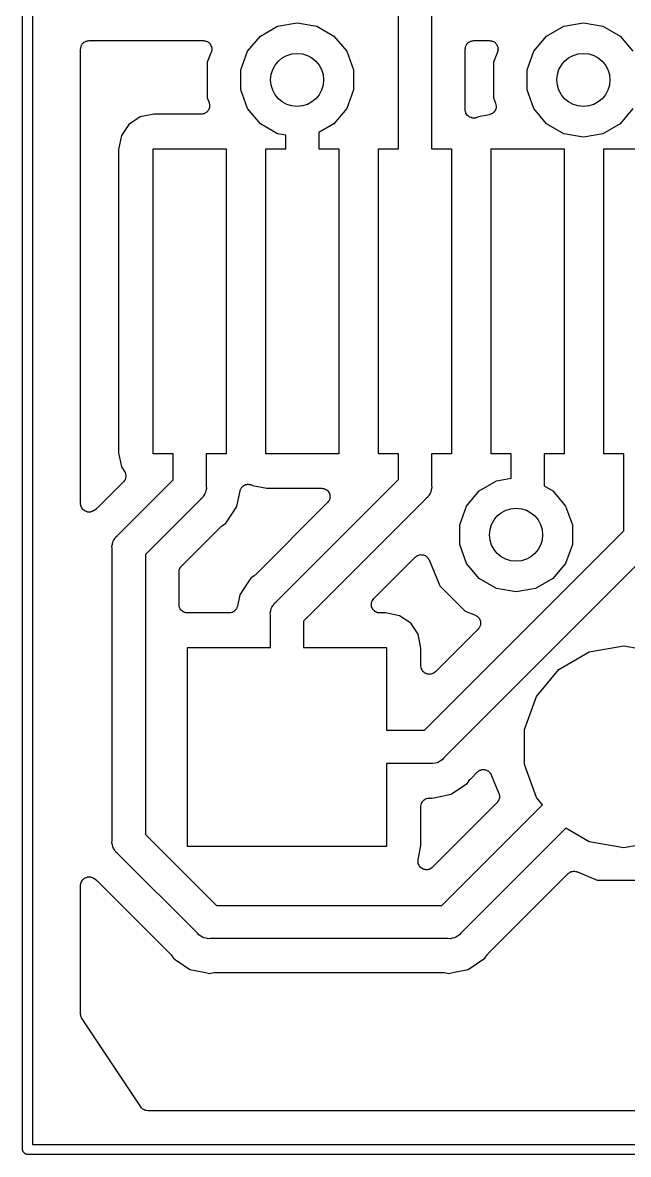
# Model space of a CAD drawing. Extents: x 92.1 to 192.1, y -135.1 to -45.9.
# Drawn here: x 92.12 to 101.26, y -135.07 to -118.01 of the extents above; entities that cross this region are included whole.
import ezdxf

# ---------------------------------------------------------------- set-up
doc = ezdxf.new("R2010")
doc.units = 0
doc.header["$MEASUREMENT"] = 0
doc.layers.add('BLACK', color=7, linetype='CONTINUOUS')

msp = doc.modelspace()

# ---------------------------------------------------------------- linework, layer by layer
at = {"layer": 'BLACK', "linetype": 'CONTINUOUS'}
for p, q in [((92.125, -135.007), (92.125, -45.9934)), ((92.275, -46.075), (92.275, -134.925)), ((97.794, -119.909), (97.794, -117.759)), ((98.294, -117.759), (98.294, -119.909)), ((95.7112, -118.211), (95.9708, -118.061)), ((95.9708, -118.061), (96.266, -118.009)), ((96.266, -118.009), (96.5612, -118.061)), ((96.5612, -118.061), (96.8208, -118.211)), ((100.029, -118.211), (100.289, -118.061)), ((100.289, -118.061), (100.584, -118.009)), ((100.584, -118.009), (100.879, -118.061)), ((100.879, -118.061), (101.139, -118.211)), ((95.5185, -118.44), (95.7112, -118.211)), ((96.8208, -118.211), (97.0135, -118.44)), ((99.8365, -118.44), (100.029, -118.211)), ((101.139, -118.211), (101.331, -118.44)), ((93, -118.406), (93.0019, -118.395)), ((93, -125.262), (93, -118.406)), ((93.0019, -118.384), (93.0057, -118.374)), ((93.0019, -118.395), (93.0019, -118.384)), ((93.0057, -118.374), (93.0077, -118.363)), ((93.0077, -118.363), (93.0132, -118.353)), ((93.0132, -118.353), (93.017, -118.343)), ((93.017, -118.343), (93.0242, -118.334)), ((93.0242, -118.334), (93.0297, -118.324)), ((93.0297, -118.324), (93.0382, -118.317)), ((93.0382, -118.317), (93.0454, -118.309)), ((93.0454, -118.309), (93.055, -118.303)), ((93.055, -118.303), (93.0635, -118.296)), ((93.0635, -118.296), (93.0739, -118.292)), ((93.0739, -118.292), (93.0836, -118.287)), ((93.0836, -118.287), (93.0945, -118.285)), ((93.0945, -118.285), (93.1049, -118.281)), ((93.1049, -118.281), (93.1161, -118.281)), ((93.1161, -118.281), (93.127, -118.279)), ((93.127, -118.279), (94.8517, -118.279)), ((94.8517, -118.279), (94.8653, -118.281)), ((94.8653, -118.281), (94.8791, -118.282)), ((94.8791, -118.282), (94.8869, -118.285)), ((94.8869, -118.285), (94.8951, -118.287)), ((94.8951, -118.287), (94.9071, -118.294)), ((94.9071, -118.294), (94.9199, -118.299)), ((94.9199, -118.299), (94.9261, -118.305)), ((94.9261, -118.305), (94.9333, -118.309)), ((94.9333, -118.309), (94.9422, -118.319)), ((94.9422, -118.319), (94.9524, -118.329)), ((94.9524, -118.329), (94.9563, -118.336)), ((94.9563, -118.336), (94.9616, -118.343)), ((94.9616, -118.343), (94.9664, -118.356)), ((94.9664, -118.356), (94.9728, -118.368)), ((94.972, -118.441), (94.969, -118.455)), ((94.9767, -118.428), (94.972, -118.441)), ((94.9728, -118.368), (94.9739, -118.376)), ((94.9739, -118.376), (94.9767, -118.384)), ((94.9767, -118.384), (94.9767, -118.398)), ((94.9767, -118.398), (94.9785, -118.412)), ((94.9785, -118.412), (94.9767, -118.42)), ((94.9767, -118.42), (94.9767, -118.428)), ((95.416, -118.722), (95.5185, -118.44)), ((97.0135, -118.44), (97.116, -118.722)), ((98.802, -118.406), (98.8039, -118.395)), ((98.802, -119.322), (98.802, -118.406)), ((98.8039, -118.384), (98.8077, -118.374)), ((98.8039, -118.395), (98.8039, -118.384)), ((98.8077, -118.374), (98.8097, -118.363)), ((98.8097, -118.363), (98.8152, -118.353)), ((98.8152, -118.353), (98.819, -118.343)), ((98.819, -118.343), (98.8262, -118.334)), ((98.8262, -118.334), (98.8317, -118.324)), ((98.8317, -118.324), (98.8402, -118.317)), ((98.8402, -118.317), (98.8474, -118.309)), ((98.8474, -118.309), (98.857, -118.303)), ((98.857, -118.303), (98.8655, -118.296)), ((98.8655, -118.296), (98.8759, -118.292)), ((98.8759, -118.292), (98.8856, -118.287)), ((98.8856, -118.287), (98.8965, -118.285)), ((98.8965, -118.285), (98.9069, -118.281)), ((98.9069, -118.281), (98.9181, -118.281)), ((98.9181, -118.281), (98.929, -118.279)), ((98.929, -118.279), (99.1697, -118.279)), ((99.1697, -118.279), (99.1833, -118.281)), ((99.1833, -118.281), (99.1971, -118.282)), ((99.1971, -118.282), (99.2049, -118.285)), ((99.2049, -118.285), (99.2131, -118.287)), ((99.2131, -118.287), (99.2251, -118.294)), ((99.2251, -118.294), (99.2379, -118.299)), ((99.2379, -118.299), (99.2441, -118.305)), ((99.2441, -118.305), (99.2513, -118.309)), ((99.2513, -118.309), (99.2602, -118.319)), ((99.2602, -118.319), (99.2704, -118.329)), ((99.2704, -118.329), (99.2743, -118.336)), ((99.2743, -118.336), (99.2796, -118.343)), ((99.2796, -118.343), (99.2844, -118.356)), ((99.2844, -118.356), (99.2908, -118.368)), ((99.29, -118.441), (99.287, -118.455)), ((99.2947, -118.428), (99.29, -118.441)), ((99.2908, -118.368), (99.2919, -118.376)), ((99.2919, -118.376), (99.2947, -118.384)), ((99.2947, -118.384), (99.2947, -118.398)), ((99.2947, -118.398), (99.2965, -118.412)), ((99.2965, -118.412), (99.2947, -118.42)), ((99.2947, -118.42), (99.2947, -118.428)), ((99.734, -118.722), (99.8365, -118.44)), ((94.969, -118.455), (94.908, -118.602)), ((94.908, -118.602), (94.908, -119.142)), ((99.287, -118.455), (99.226, -118.602)), ((99.226, -118.602), (99.226, -119.142)), ((95.416, -119.022), (95.416, -118.722)), ((97.116, -118.722), (97.116, -119.022)), ((99.734, -119.022), (99.734, -118.722)), ((95.5185, -119.304), (95.416, -119.022)), ((97.116, -119.022), (97.0135, -119.304)), ((99.8365, -119.304), (99.734, -119.022)), ((94.908, -119.142), (94.9372, -119.213)), ((94.9372, -119.213), (94.9402, -119.226)), ((94.9402, -119.226), (94.9449, -119.239)), ((94.9421, -119.291), (94.941, -119.299)), ((94.9449, -119.283), (94.9421, -119.291)), ((94.9449, -119.239), (94.9449, -119.247)), ((94.9449, -119.247), (94.9467, -119.256)), ((94.9467, -119.256), (94.9449, -119.269)), ((94.9449, -119.269), (94.9449, -119.283)), ((99.226, -119.142), (99.2595, -119.223)), ((99.2595, -119.223), (99.2598, -119.224)), ((99.2598, -119.224), (99.2605, -119.225)), ((99.2605, -119.225), (99.2645, -119.246)), ((99.2659, -119.289), (99.2632, -119.31)), ((99.2645, -119.246), (99.269, -119.266)), ((99.2691, -119.269), (99.2659, -119.289)), ((99.269, -119.266), (99.2688, -119.267)), ((99.2688, -119.267), (99.2691, -119.269)), ((93.8958, -119.43), (93.7278, -119.542)), ((94.1065, -119.388), (93.8958, -119.43)), ((94.8198, -119.388), (94.1065, -119.388)), ((94.8335, -119.386), (94.8198, -119.388)), ((94.8473, -119.385), (94.8335, -119.386)), ((94.855, -119.382), (94.8473, -119.385)), ((94.8633, -119.381), (94.855, -119.382)), ((94.8753, -119.374), (94.8633, -119.381)), ((94.8881, -119.368), (94.8753, -119.374)), ((94.8942, -119.363), (94.8881, -119.368)), ((94.9015, -119.358), (94.8942, -119.363)), ((94.9104, -119.348), (94.9015, -119.358)), ((94.9206, -119.338), (94.9104, -119.348)), ((94.9245, -119.331), (94.9206, -119.338)), ((94.9298, -119.325), (94.9245, -119.331)), ((94.9346, -119.312), (94.9298, -119.325)), ((94.941, -119.299), (94.9346, -119.312)), ((95.7112, -119.533), (95.5185, -119.304)), ((97.0135, -119.304), (96.8208, -119.533)), ((98.8027, -119.326), (98.802, -119.322)), ((98.8023, -119.33), (98.8027, -119.326)), ((98.8065, -119.348), (98.8023, -119.33)), ((98.8097, -119.365), (98.8065, -119.348)), ((98.8118, -119.369), (98.8097, -119.365)), ((98.8128, -119.373), (98.8118, -119.369)), ((98.8227, -119.388), (98.8128, -119.373)), ((98.8317, -119.404), (98.8227, -119.388)), ((98.8349, -119.406), (98.8317, -119.404)), ((98.8373, -119.41), (98.8349, -119.406)), ((98.8517, -119.42), (98.8373, -119.41)), ((98.8655, -119.432), (98.8517, -119.42)), ((98.8694, -119.433), (98.8655, -119.432)), ((98.8728, -119.436), (98.8694, -119.433)), ((98.8901, -119.441), (98.8728, -119.436)), ((98.9069, -119.447), (98.8901, -119.441)), ((98.9111, -119.447), (98.9069, -119.447)), ((98.9152, -119.448), (98.9111, -119.447)), ((98.9331, -119.447), (98.9152, -119.448)), ((98.9511, -119.447), (98.9331, -119.447)), ((98.955, -119.446), (98.9511, -119.447)), ((98.9592, -119.445), (98.955, -119.446)), ((98.9756, -119.438), (98.9592, -119.445)), ((98.9925, -119.432), (98.9756, -119.438)), ((98.9944, -119.43), (98.9925, -119.432)), ((99.1669, -119.396), (98.9944, -119.43)), ((99.1682, -119.396), (99.1669, -119.396)), ((99.1696, -119.395), (99.1682, -119.396)), ((99.1887, -119.388), (99.1696, -119.395)), ((99.208, -119.38), (99.1887, -119.388)), ((99.2091, -119.379), (99.208, -119.38)), ((99.2104, -119.379), (99.2091, -119.379)), ((99.2256, -119.365), (99.2104, -119.379)), ((99.2412, -119.351), (99.2256, -119.365)), ((99.2418, -119.35), (99.2412, -119.351)), ((99.2429, -119.349), (99.2418, -119.35)), ((99.2524, -119.33), (99.2429, -119.349)), ((99.2624, -119.312), (99.2524, -119.33)), ((99.2626, -119.311), (99.2624, -119.312)), ((99.2632, -119.31), (99.2626, -119.311)), ((100.029, -119.533), (99.8365, -119.304)), ((101.331, -119.304), (101.139, -119.533)), ((93.7278, -119.542), (93.6155, -119.71)), ((95.9708, -119.683), (95.7112, -119.533)), ((96.8208, -119.533), (96.594, -119.664)), ((100.289, -119.683), (100.029, -119.533)), ((101.139, -119.533), (100.879, -119.683)), ((93.6155, -119.71), (93.5736, -119.921)), ((96.094, -119.705), (95.9708, -119.683)), ((96.094, -119.909), (96.094, -119.705)), ((96.594, -119.664), (96.594, -119.909)), ((100.584, -119.735), (100.289, -119.683)), ((100.879, -119.683), (100.584, -119.735)), ((93.5736, -119.921), (93.5736, -124.496)), ((94.094, -124.509), (94.094, -119.909)), ((94.094, -119.909), (95.194, -119.909)), ((95.194, -119.909), (95.194, -124.509)), ((95.794, -124.509), (95.794, -119.909)), ((95.794, -119.909), (96.094, -119.909)), ((96.594, -119.909), (96.894, -119.909)), ((96.894, -119.909), (96.894, -124.509)), ((97.494, -124.509), (97.494, -119.909)), ((97.494, -119.909), (97.794, -119.909)), ((98.294, -119.909), (98.594, -119.909)), ((98.594, -119.909), (98.594, -124.509)), ((99.194, -124.509), (99.194, -119.909)), ((99.194, -119.909), (100.294, -119.909)), ((100.294, -119.909), (100.294, -124.509)), ((100.894, -124.509), (100.894, -119.909)), ((100.894, -119.909), (101.994, -119.909)), ((93.5736, -124.496), (93.6155, -124.707)), ((94.394, -124.509), (94.094, -124.509)), ((94.394, -124.905), (94.394, -124.509)), ((95.194, -124.509), (94.894, -124.509)), ((94.894, -124.509), (94.894, -124.998)), ((96.894, -124.509), (95.794, -124.509)), ((97.794, -124.509), (97.494, -124.509)), ((97.794, -124.897), (97.794, -124.509)), ((98.594, -124.509), (98.294, -124.509)), ((98.294, -124.509), (98.294, -124.989)), ((99.494, -124.509), (99.194, -124.509)), ((99.494, -124.88), (99.494, -124.509)), ((100.294, -124.509), (99.994, -124.509)), ((99.994, -124.509), (99.994, -124.994)), ((101.194, -124.509), (100.894, -124.509)), ((101.194, -125.674), (101.194, -124.509)), ((93.6155, -124.707), (93.661, -124.775)), ((93.5569, -125.742), (94.394, -124.905)), ((93.6571, -124.918), (93.6453, -124.935)), ((93.6694, -124.902), (93.6571, -124.918)), ((93.661, -124.775), (93.6694, -124.794)), ((93.6694, -124.794), (93.6781, -124.813)), ((93.6697, -124.9), (93.6694, -124.902)), ((93.6706, -124.899), (93.6697, -124.9)), ((93.6759, -124.879), (93.6706, -124.899)), ((93.6817, -124.859), (93.6759, -124.879)), ((93.6781, -124.813), (93.6782, -124.814)), ((93.6782, -124.814), (93.6788, -124.815)), ((93.6788, -124.815), (93.6802, -124.836)), ((93.6802, -124.836), (93.682, -124.857)), ((93.682, -124.857), (93.6816, -124.858)), ((93.6816, -124.858), (93.6817, -124.859)), ((95.9445, -126.746), (97.794, -124.897)), ((99.0132, -125.069), (99.2728, -124.919)), ((99.2728, -124.919), (99.494, -124.88)), ((93.6453, -124.935), (93.2516, -125.329)), ((94.8825, -125.095), (94.877, -125.105)), ((94.8883, -125.063), (94.8825, -125.095)), ((94.8969, -125.031), (94.8883, -125.063)), ((94.894, -124.998), (94.8969, -125.031)), ((95.358, -125.304), (95.4044, -125.071)), ((95.4044, -125.071), (95.4044, -125.071)), ((95.4044, -125.071), (95.4045, -125.071)), ((95.4045, -125.071), (95.408, -125.062)), ((95.408, -125.062), (95.4097, -125.052)), ((95.4097, -125.052), (95.4117, -125.049)), ((95.4117, -125.049), (95.4128, -125.044)), ((95.4128, -125.044), (95.4175, -125.037)), ((95.4175, -125.037), (95.4205, -125.029)), ((95.4205, -125.029), (95.4274, -125.022)), ((95.4274, -125.022), (95.4317, -125.014)), ((95.4317, -125.014), (95.4344, -125.012)), ((95.4344, -125.012), (95.4373, -125.007)), ((95.4373, -125.007), (95.4441, -125.003)), ((95.4441, -125.003), (95.4496, -124.996)), ((95.4496, -124.996), (95.4594, -124.991)), ((95.4594, -124.991), (95.4655, -124.986)), ((95.4655, -124.986), (95.4684, -124.985)), ((95.4684, -124.985), (95.4729, -124.981)), ((95.4729, -124.981), (95.4809, -124.979)), ((95.4809, -124.979), (95.4882, -124.975)), ((95.4882, -124.975), (95.4999, -124.973)), ((95.4999, -124.973), (95.5069, -124.971)), ((95.5069, -124.971), (95.5097, -124.971)), ((95.5097, -124.971), (95.5153, -124.969)), ((95.5153, -124.969), (95.5236, -124.97)), ((95.5236, -124.97), (95.5318, -124.968)), ((95.5318, -124.968), (95.5437, -124.971)), ((95.5437, -124.971), (95.5511, -124.971)), ((95.5511, -124.971), (95.5534, -124.972)), ((95.5534, -124.972), (95.5593, -124.972)), ((95.5593, -124.972), (95.5669, -124.975)), ((95.5669, -124.975), (95.5751, -124.977)), ((95.5751, -124.977), (95.5855, -124.983)), ((95.5855, -124.983), (95.5925, -124.986)), ((95.5925, -124.986), (95.5936, -124.987)), ((95.5936, -124.987), (95.8065, -125.029)), ((95.8065, -125.029), (96.6365, -125.029)), ((96.6365, -125.029), (96.6529, -125.032)), ((96.6529, -125.032), (96.6694, -125.033)), ((96.6694, -125.033), (96.6744, -125.036)), ((96.6744, -125.036), (96.6799, -125.037)), ((96.6799, -125.037), (96.6943, -125.045)), ((96.6943, -125.045), (96.7094, -125.052)), ((96.7094, -125.052), (96.7133, -125.056)), ((96.7133, -125.056), (96.7181, -125.059)), ((96.7181, -125.059), (96.7288, -125.071)), ((96.7288, -125.071), (96.7405, -125.083)), ((96.7405, -125.083), (96.7429, -125.088)), ((96.7429, -125.088), (96.7465, -125.093)), ((96.7465, -125.093), (96.7522, -125.108)), ((98.277, -125.097), (98.2741, -125.107)), ((98.2825, -125.087), (98.277, -125.097)), ((98.2883, -125.054), (98.2825, -125.087)), ((98.2969, -125.022), (98.2883, -125.054)), ((98.294, -124.989), (98.2969, -125.022)), ((98.8205, -125.298), (99.0132, -125.069)), ((99.994, -124.994), (100.123, -125.069)), ((100.123, -125.069), (100.315, -125.298)), ((93.0007, -125.267), (93, -125.262)), ((93.0003, -125.271), (93.0007, -125.267)), ((93.0045, -125.288), (93.0003, -125.271)), ((94.8131, -125.193), (93.976, -126.03)), ((94.8385, -125.172), (94.8131, -125.193)), ((94.855, -125.143), (94.8385, -125.172)), ((94.8741, -125.116), (94.855, -125.143)), ((94.877, -125.105), (94.8741, -125.116)), ((96.7263, -125.246), (95.6392, -126.333)), ((98.2131, -125.185), (96.3636, -127.034)), ((96.7358, -125.232), (96.7263, -125.246)), ((96.7465, -125.22), (96.7358, -125.232)), ((96.7484, -125.214), (96.7465, -125.22)), ((96.7516, -125.21), (96.7484, -125.214)), ((96.7559, -125.194), (96.7516, -125.21)), ((96.7522, -125.108), (96.7592, -125.123)), ((96.7616, -125.178), (96.7559, -125.194)), ((96.7592, -125.123), (96.7597, -125.129)), ((96.7597, -125.129), (96.7616, -125.134)), ((96.7616, -125.134), (96.7616, -125.151)), ((96.7616, -125.151), (96.763, -125.167)), ((96.763, -125.167), (96.7616, -125.173)), ((96.7616, -125.173), (96.7616, -125.178)), ((98.2385, -125.163), (98.2131, -125.185)), ((98.255, -125.135), (98.2385, -125.163)), ((98.2741, -125.107), (98.255, -125.135)), ((93.0077, -125.306), (93.0045, -125.288)), ((93.0098, -125.31), (93.0077, -125.306)), ((93.0108, -125.314), (93.0098, -125.31)), ((93.0207, -125.329), (93.0108, -125.314)), ((93.0297, -125.344), (93.0207, -125.329)), ((93.0329, -125.347), (93.0297, -125.344)), ((93.0353, -125.35), (93.0329, -125.347)), ((93.0497, -125.361), (93.0353, -125.35)), ((93.0635, -125.372), (93.0497, -125.361)), ((93.0674, -125.374), (93.0635, -125.372)), ((93.0708, -125.376), (93.0674, -125.374)), ((93.0881, -125.381), (93.0708, -125.376)), ((93.1049, -125.388), (93.0881, -125.381)), ((93.1091, -125.388), (93.1049, -125.388)), ((93.1132, -125.389), (93.1091, -125.388)), ((93.1311, -125.388), (93.1132, -125.389)), ((93.1491, -125.388), (93.1311, -125.388)), ((93.153, -125.386), (93.1491, -125.388)), ((93.1572, -125.386), (93.153, -125.386)), ((93.1736, -125.379), (93.1572, -125.386)), ((93.1905, -125.372), (93.1736, -125.379)), ((93.1937, -125.37), (93.1905, -125.372)), ((93.1976, -125.368), (93.1937, -125.37)), ((93.2324, -125.345), (93.1976, -125.368)), ((93.2414, -125.336), (93.2324, -125.345)), ((93.2516, -125.329), (93.2414, -125.336)), ((95.2384, -125.483), (95.2803, -125.421)), ((95.2803, -125.421), (95.358, -125.304)), ((95.2803, -125.421), (95.2803, -125.421)), ((98.718, -125.58), (98.8205, -125.298)), ((100.315, -125.298), (100.418, -125.58)), ((94.5212, -126.203), (95.1184, -125.606)), ((95.1184, -125.606), (95.1286, -125.599)), ((95.1286, -125.599), (95.1376, -125.59)), ((95.1376, -125.59), (95.1905, -125.555)), ((95.1905, -125.555), (95.2384, -125.483)), ((95.2384, -125.483), (95.2384, -125.483)), ((98.718, -125.88), (98.718, -125.58)), ((100.418, -125.58), (100.418, -125.88)), ((93.515, -125.792), (93.5315, -125.763)), ((93.5315, -125.763), (93.5569, -125.742)), ((98.1881, -128.68), (101.194, -125.674)), ((93.4731, -125.904), (93.4817, -125.872)), ((93.476, -125.938), (93.4731, -125.904)), ((93.476, -130.342), (93.476, -125.938)), ((93.4817, -125.872), (93.4875, -125.84)), ((93.4875, -125.84), (93.493, -125.83)), ((93.493, -125.83), (93.4959, -125.819)), ((93.4959, -125.819), (93.515, -125.792)), ((98.8205, -126.162), (98.718, -125.88)), ((100.418, -125.88), (100.315, -126.162)), ((93.976, -126.03), (93.976, -130.249)), ((97.4228, -126.693), (98.0481, -126.068)), ((98.0481, -126.068), (98.0594, -126.06)), ((98.0594, -126.06), (98.0696, -126.051)), ((98.0696, -126.051), (98.0774, -126.048)), ((98.0774, -126.048), (98.0842, -126.043)), ((98.0842, -126.043), (98.0976, -126.039)), ((98.0976, -126.039), (98.1104, -126.034)), ((98.1104, -126.034), (98.1187, -126.033)), ((98.1187, -126.033), (98.1268, -126.031)), ((98.1268, -126.031), (98.1406, -126.033)), ((98.1406, -126.033), (98.1544, -126.032)), ((98.1544, -126.032), (98.1624, -126.034)), ((98.1624, -126.034), (98.1707, -126.035)), ((98.1707, -126.035), (98.1833, -126.041)), ((98.1833, -126.041), (98.1965, -126.045)), ((98.1965, -126.045), (98.2031, -126.05)), ((98.2031, -126.05), (98.2107, -126.054)), ((98.2107, -126.054), (98.2205, -126.064)), ((98.2205, -126.064), (98.2315, -126.072)), ((98.2315, -126.072), (98.236, -126.079)), ((98.236, -126.079), (98.2419, -126.085)), ((98.2419, -126.085), (98.2478, -126.098)), ((98.2478, -126.098), (98.2552, -126.109)), ((98.2552, -126.109), (98.4167, -126.499)), ((101.613, -125.962), (98.4761, -129.099)), ((94.484, -126.293), (94.485, -126.288)), ((94.484, -126.784), (94.484, -126.293)), ((94.4845, -126.282), (94.4888, -126.266)), ((94.485, -126.288), (94.4845, -126.282)), ((94.4888, -126.266), (94.4917, -126.25)), ((94.4917, -126.25), (94.4945, -126.245)), ((94.4945, -126.245), (94.4959, -126.24)), ((94.4959, -126.24), (94.5054, -126.226)), ((94.5054, -126.226), (94.5137, -126.212)), ((94.5137, -126.212), (94.518, -126.208)), ((94.518, -126.208), (94.5212, -126.203)), ((99.0132, -126.391), (98.8205, -126.162)), ((100.315, -126.162), (100.123, -126.391)), ((95.5318, -126.437), (95.3996, -126.635)), ((95.5671, -126.384), (95.5318, -126.437)), ((95.5318, -126.437), (95.5318, -126.437)), ((95.62, -126.349), (95.5671, -126.384)), ((95.629, -126.34), (95.62, -126.349)), ((95.6392, -126.333), (95.629, -126.34)), ((99.2728, -126.541), (99.0132, -126.391)), ((100.123, -126.391), (99.8632, -126.541)), ((95.3996, -126.635), (95.3651, -126.808)), ((98.4167, -126.499), (98.7988, -126.881)), ((99.568, -126.593), (99.2728, -126.541)), ((99.8632, -126.541), (99.568, -126.593)), ((94.4842, -126.785), (94.484, -126.784)), ((94.484, -126.786), (94.4842, -126.785)), ((94.4881, -126.807), (94.484, -126.786)), ((94.4917, -126.827), (94.4881, -126.807)), ((95.8835, -126.823), (95.9026, -126.796)), ((95.9026, -126.796), (95.9191, -126.767)), ((95.9191, -126.767), (95.9445, -126.746)), ((97.3861, -126.772), (97.3875, -126.767)), ((97.3875, -126.789), (97.3861, -126.772)), ((97.3875, -126.761), (97.3932, -126.745)), ((97.3875, -126.767), (97.3875, -126.761)), ((97.3875, -126.805), (97.3875, -126.789)), ((97.3895, -126.81), (97.3875, -126.805)), ((97.3932, -126.745), (97.3975, -126.729)), ((97.3975, -126.729), (97.4007, -126.725)), ((97.4007, -126.725), (97.4026, -126.72)), ((97.4026, -126.72), (97.4133, -126.707)), ((97.4133, -126.707), (97.4228, -126.693)), ((94.4924, -126.828), (94.4917, -126.827)), ((94.4926, -126.83), (94.4924, -126.828)), ((94.5034, -126.847), (94.4926, -126.83)), ((94.5137, -126.865), (94.5034, -126.847)), ((94.5148, -126.866), (94.5137, -126.865)), ((94.5155, -126.867), (94.5148, -126.866)), ((94.5317, -126.88), (94.5155, -126.867)), ((94.5475, -126.894), (94.5317, -126.88)), ((94.5488, -126.894), (94.5475, -126.894)), ((94.5499, -126.895), (94.5488, -126.894)), ((94.568, -126.901), (94.5499, -126.895)), ((94.5703, -126.902), (94.568, -126.901)), ((94.573, -126.903), (94.5703, -126.902)), ((94.5889, -126.909), (94.573, -126.903)), ((94.5904, -126.909), (94.5889, -126.909)), ((94.5917, -126.909), (94.5904, -126.909)), ((94.6066, -126.909), (94.5917, -126.909)), ((94.6137, -126.91), (94.6066, -126.909)), ((95.2406, -126.91), (94.6137, -126.91)), ((95.261, -126.906), (95.2406, -126.91)), ((95.2814, -126.903), (95.261, -126.906)), ((95.2826, -126.903), (95.2814, -126.903)), ((95.284, -126.902), (95.2826, -126.903)), ((95.302, -126.892), (95.284, -126.902)), ((95.3201, -126.882), (95.302, -126.892)), ((95.321, -126.881), (95.3201, -126.882)), ((95.3222, -126.88), (95.321, -126.881)), ((95.3355, -126.865), (95.3222, -126.88)), ((95.3492, -126.849), (95.3355, -126.865)), ((95.3497, -126.848), (95.3492, -126.849)), ((95.3506, -126.847), (95.3497, -126.848)), ((95.3576, -126.827), (95.3506, -126.847)), ((95.3651, -126.808), (95.3576, -126.827)), ((95.8607, -126.908), (95.8693, -126.876)), ((95.8636, -126.941), (95.8607, -126.908)), ((95.8636, -127.431), (95.8636, -126.941)), ((95.8693, -126.876), (95.8751, -126.844)), ((95.8751, -126.844), (95.8806, -126.834)), ((95.8806, -126.834), (95.8835, -126.823)), ((97.3899, -126.816), (97.3895, -126.81)), ((97.397, -126.831), (97.3899, -126.816)), ((97.4026, -126.847), (97.397, -126.831)), ((97.4062, -126.851), (97.4026, -126.847)), ((97.4086, -126.856), (97.4062, -126.851)), ((97.4203, -126.868), (97.4086, -126.856)), ((97.431, -126.88), (97.4203, -126.868)), ((97.4358, -126.883), (97.431, -126.88)), ((97.4398, -126.887), (97.4358, -126.883)), ((97.4548, -126.894), (97.4398, -126.887)), ((97.4692, -126.902), (97.4548, -126.894)), ((97.4747, -126.903), (97.4692, -126.902)), ((97.4797, -126.906), (97.4747, -126.903)), ((97.4963, -126.907), (97.4797, -126.906)), ((97.5126, -126.91), (97.4963, -126.907)), ((97.601, -126.91), (97.5126, -126.91)), ((97.8117, -126.952), (97.601, -126.91)), ((97.9797, -127.064), (97.8117, -126.952)), ((98.7988, -126.881), (98.9555, -126.946)), ((98.9555, -126.946), (98.9672, -126.954)), ((98.9672, -126.954), (98.9798, -126.959)), ((98.9798, -126.959), (98.9857, -126.965)), ((98.9857, -126.965), (98.9927, -126.97)), ((98.9927, -126.97), (99.0011, -126.981)), ((96.3636, -127.034), (96.3636, -127.431)), ((98.092, -127.232), (97.9797, -127.064)), ((99.0047, -127.142), (98.9967, -127.153)), ((99.0011, -126.981), (99.0109, -126.991)), ((99.014, -127.132), (99.0047, -127.142)), ((99.0109, -126.991), (99.0145, -126.998)), ((99.0172, -127.124), (99.014, -127.132)), ((99.0145, -126.998), (99.0196, -127.005)), ((99.022, -127.117), (99.0172, -127.124)), ((99.0196, -127.005), (99.0237, -127.018)), ((99.0256, -127.104), (99.022, -127.117)), ((99.0237, -127.018), (99.0296, -127.031)), ((99.0309, -127.091), (99.0256, -127.104)), ((99.0296, -127.031), (99.0303, -127.039)), ((99.0303, -127.039), (99.0328, -127.047)), ((99.0313, -127.083), (99.0309, -127.091)), ((99.0334, -127.075), (99.0313, -127.083)), ((99.0328, -127.047), (99.0322, -127.061)), ((99.0322, -127.061), (99.0334, -127.075)), ((98.1339, -127.443), (98.092, -127.232)), ((98.9967, -127.153), (98.3507, -127.799)), ((94.6137, -130.43), (94.6137, -127.431)), ((94.6137, -127.431), (95.8636, -127.431)), ((96.3636, -127.431), (97.6135, -127.431)), ((97.6135, -127.431), (97.6135, -128.68)), ((98.1339, -127.71), (98.1339, -127.443)), ((100.673, -127.499), (101.194, -127.407)), ((101.194, -127.407), (101.714, -127.499)), ((100.215, -127.764), (100.673, -127.499)), ((98.1368, -127.726), (98.1339, -127.71)), ((98.1382, -127.742), (98.1368, -127.726)), ((98.1406, -127.747), (98.1382, -127.742)), ((98.1416, -127.753), (98.1406, -127.747)), ((98.1499, -127.767), (98.1416, -127.753)), ((98.1569, -127.782), (98.1499, -127.767)), ((98.1608, -127.786), (98.1569, -127.782)), ((98.1636, -127.791), (98.1608, -127.786)), ((98.1763, -127.802), (98.1636, -127.791)), ((98.1881, -127.814), (98.1763, -127.802)), ((98.1931, -127.816), (98.1881, -127.814)), ((98.1974, -127.82), (98.1931, -127.816)), ((98.213, -127.825), (98.1974, -127.82)), ((98.228, -127.832), (98.213, -127.825)), ((98.2986, -127.829), (98.283, -127.835)), ((98.3146, -127.825), (98.2986, -127.829)), ((98.3192, -127.821), (98.3146, -127.825)), ((98.3244, -127.82), (98.3192, -127.821)), ((98.3371, -127.809), (98.3244, -127.82)), ((98.3507, -127.799), (98.3371, -127.809)), ((99.8746, -128.169), (100.215, -127.764)), ((98.2336, -127.833), (98.228, -127.832)), ((98.2389, -127.835), (98.2336, -127.833)), ((98.2555, -127.835), (98.2389, -127.835)), ((98.272, -127.836), (98.2555, -127.835)), ((98.2774, -127.835), (98.272, -127.836)), ((98.283, -127.835), (98.2774, -127.835)), ((99.6937, -128.666), (99.8746, -128.169)), ((97.6135, -128.68), (98.1881, -128.68)), ((99.6937, -129.195), (99.6937, -128.666)), ((98.2807, -129.18), (97.6135, -129.18)), ((97.6135, -129.18), (97.6135, -130.43)), ((98.3137, -129.183), (98.2807, -129.18)), ((98.3458, -129.175), (98.3137, -129.183)), ((98.3784, -129.169), (98.3458, -129.175)), ((98.3881, -129.163), (98.3784, -129.169)), ((98.3989, -129.16), (98.3881, -129.163)), ((98.4261, -129.141), (98.3989, -129.16)), ((98.4548, -129.125), (98.4261, -129.141)), ((98.4761, -129.099), (98.4548, -129.125)), ((99.8746, -129.692), (99.6937, -129.195)), ((98.8892, -129.405), (98.9864, -129.308)), ((98.9864, -129.308), (98.9978, -129.3)), ((98.9978, -129.3), (99.008, -129.29)), ((99.008, -129.29), (99.0157, -129.287)), ((99.0157, -129.287), (99.0226, -129.282)), ((99.0226, -129.282), (99.036, -129.279)), ((99.036, -129.279), (99.0488, -129.273)), ((99.0488, -129.273), (99.0571, -129.273)), ((99.0571, -129.273), (99.0652, -129.271)), ((99.0652, -129.271), (99.079, -129.272)), ((99.079, -129.272), (99.0928, -129.271)), ((99.0928, -129.271), (99.1008, -129.274)), ((99.1008, -129.274), (99.1091, -129.275)), ((99.1091, -129.275), (99.1217, -129.281)), ((99.1217, -129.281), (99.1349, -129.285)), ((99.1349, -129.285), (99.1415, -129.29)), ((99.1415, -129.29), (99.1491, -129.293)), ((99.1491, -129.293), (99.1589, -129.303)), ((99.1589, -129.303), (99.1699, -129.312)), ((99.1699, -129.312), (99.1744, -129.319)), ((99.1744, -129.319), (99.1803, -129.324)), ((99.1803, -129.324), (99.1861, -129.337)), ((99.1861, -129.337), (99.1936, -129.349)), ((99.1936, -129.349), (99.3104, -129.631)), ((98.5874, -129.644), (98.8381, -129.477)), ((98.8381, -129.477), (98.8734, -129.424)), ((98.8734, -129.424), (98.8821, -129.415)), ((98.8821, -129.415), (98.8892, -129.405)), ((98.1998, -129.715), (98.2194, -129.709)), ((98.2194, -129.709), (98.2389, -129.702)), ((98.2389, -129.702), (98.2403, -129.702)), ((98.2403, -129.702), (98.2416, -129.701)), ((98.2416, -129.701), (98.2623, -129.702)), ((98.2623, -129.702), (98.283, -129.702)), ((98.283, -129.702), (98.2843, -129.702)), ((98.2843, -129.702), (98.2857, -129.702)), ((98.2857, -129.702), (98.2916, -129.703)), ((98.2916, -129.703), (98.354, -129.691)), ((98.354, -129.691), (98.5874, -129.644)), ((98.354, -129.691), (98.354, -129.691)), ((99.3104, -129.631), (99.3122, -129.639)), ((99.3122, -129.639), (99.3157, -129.646)), ((99.316, -129.704), (99.3142, -129.718)), ((99.3157, -129.646), (99.3169, -129.66)), ((99.3196, -129.69), (99.316, -129.704)), ((99.3169, -129.66), (99.3199, -129.674)), ((99.3199, -129.674), (99.3189, -129.682)), ((99.3189, -129.682), (99.3196, -129.69)), ((99.9677, -129.803), (99.8746, -129.692)), ((98.1339, -129.824), (98.138, -129.804)), ((98.1342, -129.825), (98.1339, -129.824)), ((98.1339, -129.827), (98.1342, -129.825)), ((98.1339, -130.418), (98.1339, -129.827)), ((98.138, -129.804), (98.1416, -129.783)), ((98.1416, -129.783), (98.1423, -129.782)), ((98.1423, -129.782), (98.1425, -129.781)), ((98.1425, -129.781), (98.1533, -129.763)), ((98.1533, -129.763), (98.1636, -129.745)), ((98.1636, -129.745), (98.1647, -129.744)), ((98.1647, -129.744), (98.1654, -129.743)), ((98.1654, -129.743), (98.1816, -129.73)), ((98.1816, -129.73), (98.1974, -129.717)), ((98.1974, -129.717), (98.1987, -129.716)), ((98.1987, -129.716), (98.1998, -129.715)), ((99.2829, -129.769), (98.3057, -130.746)), ((98.4484, -131.322), (99.9677, -129.803)), ((99.2877, -129.762), (99.2829, -129.769)), ((99.2938, -129.757), (99.2877, -129.762)), ((99.3002, -129.744), (99.2938, -129.757)), ((99.3082, -129.733), (99.3002, -129.744)), ((99.3103, -129.725), (99.3082, -129.733)), ((99.3142, -129.718), (99.3103, -129.725)), ((100.32, -130.158), (98.7365, -131.741)), ((100.673, -130.362), (100.32, -130.158)), ((93.4731, -130.375), (93.476, -130.342)), ((93.4817, -130.407), (93.4731, -130.375)), ((93.976, -130.249), (95.049, -131.322)), ((101.194, -130.453), (100.673, -130.362)), ((101.714, -130.362), (101.194, -130.453)), ((93.4875, -130.439), (93.4817, -130.407)), ((93.493, -130.449), (93.4875, -130.439)), ((93.4959, -130.46), (93.493, -130.449)), ((93.515, -130.487), (93.4959, -130.46)), ((93.5315, -130.516), (93.515, -130.487)), ((93.5569, -130.537), (93.5315, -130.516)), ((94.761, -131.741), (93.5569, -130.537)), ((97.6135, -130.43), (94.6137, -130.43)), ((98.0913, -130.632), (98.1339, -130.418)), ((98.0894, -130.645), (98.0912, -130.639)), ((98.0907, -130.661), (98.0894, -130.645)), ((98.0904, -130.676), (98.0907, -130.661)), ((98.0926, -130.682), (98.0904, -130.676)), ((98.0912, -130.639), (98.0913, -130.632)), ((98.0932, -130.689), (98.0926, -130.682)), ((98.0997, -130.703), (98.0932, -130.689)), ((98.1046, -130.718), (98.0997, -130.703)), ((98.1089, -130.723), (98.1046, -130.718)), ((98.1119, -130.729), (98.1089, -130.723)), ((98.1226, -130.74), (98.1119, -130.729)), ((93.0674, -130.905), (93.0708, -130.903)), ((93.0708, -130.903), (93.0881, -130.898)), ((93.0881, -130.898), (93.1049, -130.892)), ((93.1049, -130.892), (93.1091, -130.892)), ((93.1091, -130.892), (93.1132, -130.89)), ((93.1132, -130.89), (93.1311, -130.892)), ((93.1311, -130.892), (93.1491, -130.892)), ((93.1491, -130.892), (93.153, -130.893)), ((93.153, -130.893), (93.1572, -130.893)), ((93.1572, -130.893), (93.1736, -130.901)), ((93.1736, -130.901), (93.1905, -130.907)), ((98.1322, -130.752), (98.1226, -130.74)), ((98.1381, -130.756), (98.1322, -130.752)), ((98.1431, -130.761), (98.1381, -130.756)), ((98.1569, -130.767), (98.1431, -130.761)), ((98.1699, -130.775), (98.1569, -130.767)), ((98.1767, -130.776), (98.1699, -130.775)), ((98.183, -130.779), (98.1767, -130.776)), ((98.1982, -130.781), (98.183, -130.779)), ((98.2131, -130.783), (98.1982, -130.781)), ((98.22, -130.782), (98.2131, -130.783)), ((98.227, -130.783), (98.22, -130.782)), ((98.2417, -130.779), (98.227, -130.783)), ((98.2567, -130.777), (98.2417, -130.779)), ((98.2628, -130.773), (98.2567, -130.777)), ((98.2696, -130.772), (98.2628, -130.773)), ((98.2821, -130.763), (98.2696, -130.772)), ((98.2954, -130.756), (98.2821, -130.763)), ((98.3, -130.75), (98.2954, -130.756)), ((98.3057, -130.746), (98.3, -130.75)), ((99.1496, -132.046), (100.355, -130.841)), ((100.355, -130.841), (100.362, -130.836)), ((100.362, -130.836), (100.367, -130.83)), ((100.367, -130.83), (100.38, -130.824)), ((100.38, -130.824), (100.391, -130.816)), ((100.391, -130.816), (100.399, -130.814)), ((100.399, -130.814), (100.406, -130.81)), ((100.406, -130.81), (100.42, -130.808)), ((100.42, -130.808), (100.434, -130.804)), ((100.434, -130.804), (100.442, -130.805)), ((100.442, -130.805), (100.45, -130.804)), ((100.45, -130.804), (100.464, -130.807)), ((100.464, -130.807), (100.478, -130.808)), ((100.478, -130.808), (100.485, -130.812)), ((100.485, -130.812), (100.493, -130.814)), ((100.493, -130.814), (100.794, -130.938)), ((93, -131.017), (93.0007, -131.013)), ((93, -132.962), (93, -131.017)), ((93.0003, -131.008), (93.0045, -130.991)), ((93.0007, -131.013), (93.0003, -131.008)), ((93.0045, -130.991), (93.0077, -130.973)), ((93.0077, -130.973), (93.0098, -130.97)), ((93.0098, -130.97), (93.0108, -130.966)), ((93.0108, -130.966), (93.0207, -130.951)), ((93.0207, -130.951), (93.0297, -130.935)), ((93.0297, -130.935), (93.0329, -130.932)), ((93.0329, -130.932), (93.0353, -130.929)), ((93.0353, -130.929), (93.0497, -130.918)), ((93.0497, -130.918), (93.0635, -130.907)), ((93.0635, -130.907), (93.0674, -130.905)), ((93.1905, -130.907), (93.1937, -130.909)), ((93.1937, -130.909), (93.1976, -130.911)), ((93.1976, -130.911), (93.2324, -130.934)), ((93.2324, -130.934), (93.2414, -130.943)), ((93.2414, -130.943), (93.2516, -130.95)), ((93.2516, -130.95), (94.3478, -132.046)), ((100.794, -130.938), (101.593, -130.938)), ((95.049, -131.322), (98.4484, -131.322)), ((94.7823, -131.766), (94.761, -131.741)), ((98.7365, -131.741), (98.7152, -131.766)), ((94.811, -131.783), (94.7823, -131.766)), ((94.8382, -131.802), (94.811, -131.783)), ((94.849, -131.805), (94.8382, -131.802)), ((94.8586, -131.811), (94.849, -131.805)), ((94.8913, -131.816), (94.8586, -131.811)), ((94.9233, -131.825), (94.8913, -131.816)), ((94.9564, -131.822), (94.9233, -131.825)), ((98.5411, -131.822), (94.9564, -131.822)), ((98.5741, -131.825), (98.5411, -131.822)), ((98.6062, -131.816), (98.5741, -131.825)), ((98.6388, -131.811), (98.6062, -131.816)), ((98.6485, -131.805), (98.6388, -131.811)), ((98.6593, -131.802), (98.6485, -131.805)), ((98.6864, -131.783), (98.6593, -131.802)), ((98.7152, -131.766), (98.6864, -131.783)), ((94.3478, -132.046), (94.355, -132.057)), ((94.355, -132.057), (94.3636, -132.066)), ((94.3636, -132.066), (94.399, -132.118)), ((99.0985, -132.118), (99.1338, -132.066)), ((99.1338, -132.066), (99.1425, -132.057)), ((99.1425, -132.057), (99.1496, -132.046)), ((94.399, -132.118), (94.4519, -132.154)), ((94.4519, -132.154), (94.4519, -132.154)), ((94.4519, -132.154), (94.4579, -132.158)), ((94.4579, -132.158), (94.4579, -132.158)), ((94.4579, -132.158), (94.458, -132.158)), ((94.458, -132.158), (94.6497, -132.286)), ((98.8478, -132.286), (99.0985, -132.118)), ((94.6497, -132.286), (94.8831, -132.332)), ((94.8831, -132.332), (94.8831, -132.332)), ((94.8831, -132.332), (94.9455, -132.345)), ((94.9455, -132.345), (95.0078, -132.332)), ((95.0078, -132.332), (95.0203, -132.332)), ((95.0203, -132.332), (95.0326, -132.33)), ((95.0326, -132.33), (98.4648, -132.33)), ((98.4648, -132.33), (98.4771, -132.332)), ((98.4771, -132.332), (98.4896, -132.332)), ((98.4896, -132.332), (98.552, -132.345)), ((98.552, -132.345), (98.6144, -132.332)), ((98.6144, -132.332), (98.8478, -132.286)), ((98.6144, -132.332), (98.6144, -132.332)), ((93.0026, -132.976), (93, -132.962)), ((93.0036, -132.992), (93.0026, -132.976)), ((93.0064, -132.998), (93.0036, -132.992)), ((93.0077, -133.005), (93.0064, -132.998)), ((93.0152, -133.018), (93.0077, -133.005)), ((93.0213, -133.032), (93.0152, -133.018)), ((93.907, -134.36), (93.0213, -133.032)), ((93.9194, -134.373), (93.907, -134.36)), ((93.931, -134.387), (93.9194, -134.373)), ((93.9346, -134.389), (93.931, -134.387)), ((93.9374, -134.392), (93.9346, -134.389)), ((93.9536, -134.4), (93.9374, -134.392)), ((93.9692, -134.409), (93.9536, -134.4)), ((93.9733, -134.41), (93.9692, -134.409)), ((93.977, -134.412), (93.9733, -134.41)), ((93.9949, -134.414), (93.977, -134.412)), ((94.0126, -134.417), (93.9949, -134.414)), ((109.936, -134.417), (94.0126, -134.417)), ((92.275, -134.925), (191.925, -134.925)), ((92.125, -135.013), (92.125, -135.007)), ((92.125, -135.007), (92.125, -135.007)), ((92.1273, -135.019), (92.125, -135.013)), ((92.1284, -135.026), (92.1273, -135.019)), ((92.1318, -135.032), (92.1284, -135.026)), ((92.134, -135.038), (92.1318, -135.032)), ((92.1383, -135.043), (92.134, -135.038)), ((92.1417, -135.049), (92.1383, -135.043)), ((92.1468, -135.053), (92.1417, -135.049)), ((92.151, -135.058), (92.1468, -135.053)), ((92.1568, -135.062), (92.151, -135.058)), ((92.1619, -135.066), (92.1568, -135.062)), ((92.1682, -135.068), (92.1619, -135.066)), ((92.174, -135.072), (92.1682, -135.068)), ((92.1805, -135.073), (92.174, -135.072)), ((92.1868, -135.075), (92.1805, -135.073)), ((92.1934, -135.075), (92.1868, -135.075)), ((191.987, -135.075), (92.1934, -135.075)), ((92.1934, -135.075), (92.1934, -135.075))]:
    msp.add_line(p, q, dxfattribs=at)
at = {"layer": 'BLACK'}
for centre in [(96.266, -118.872), (100.584, -118.872), (99.568, -125.73)]:
    msp.add_circle(centre, 0.4, dxfattribs=at)

doc.saveas('drawing.dxf')
